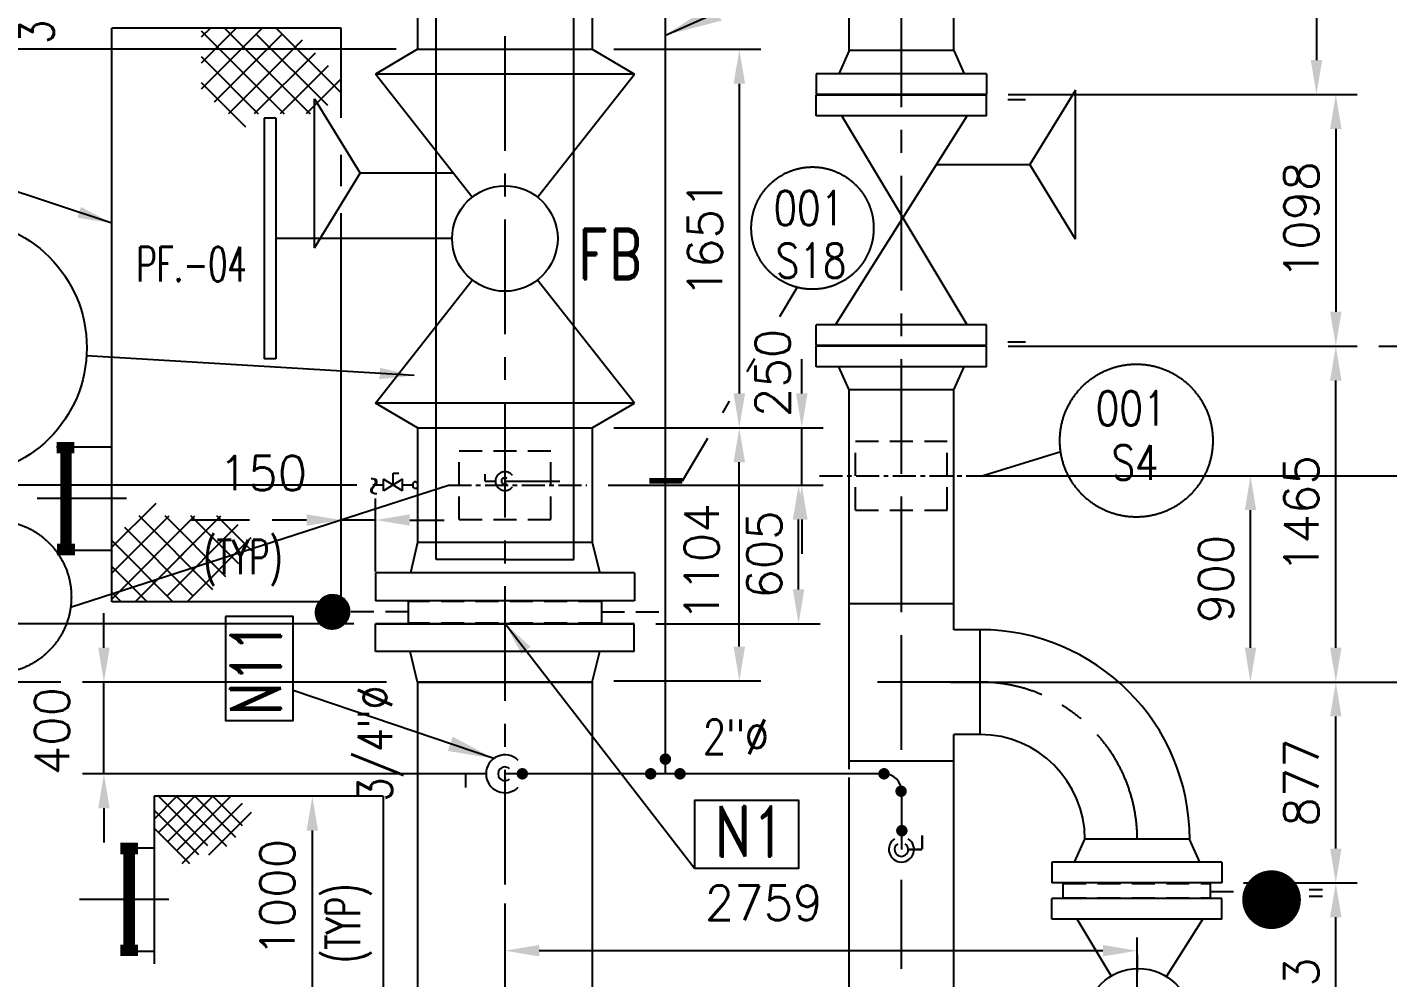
# Model space of a CAD drawing. Extents: x 278807 to 397707, y 326263 to 410363.
# Drawn here: x 337818 to 343754, y 380961 to 385107 of the extents above; entities that cross this region are included whole.
import ezdxf
from ezdxf.enums import TextEntityAlignment as Align

# ---------------------------------------------------------------- set-up
doc = ezdxf.new("R2010")
doc.units = 0
doc.header["$LTSCALE"] = 400
doc.header["$MEASUREMENT"] = 0
doc.linetypes.add('CENTER', pattern=[2, 1.25, -0.25, 0.25, -0.25])
doc.linetypes.add('HIDDEN', pattern=[0.375, 0.25, -0.125])
doc.layers.get('0').update_dxf_attribs({"linetype": 'CONTINUOUS'})
doc.layers.get('DEFPOINTS').update_dxf_attribs({"linetype": 'CONTINUOUS'})
for name, color, linetype in [('CENTRE', 1, 'CENTER'), ('DIM', 1, 'CONTINUOUS'), ('DWG', 2, 'CONTINUOUS'), ('PILERLINE', 4, 'CONTINUOUS'), ('PIPE124', 4, 'CONTINUOUS'), ('SURROPT', 5, 'CONTINUOUS'), ('TEXT', 3, 'CONTINUOUS'), ('WORK', 7, 'CONTINUOUS')]:
    doc.layers.add(name, color=color, linetype=linetype)
doc.styles.add('30', font='romans.shx', dxfattribs={"oblique": 30})
doc.styles.add('ROMANC', font='romand.shx', dxfattribs={"height": 3})
doc.styles.add('ROMANS', font='romans.shx', dxfattribs={"width": 0.9})
doc.styles.get("Standard").update_dxf_attribs({"font": 'romans.shx'})
doc.dimstyles.new('pll', dxfattribs={"dimscale": 100, "dimtxt": 2, "dimasz": 2.5, "dimexe": 1, "dimexo": 1, "dimgap": 1, "dimtad": 1, "dimdec": 0, "dimtxsty": '30', "dimcen": 2.5, "dimclrd": 10, "dimclre": 10, "dimclrt": 3, "dimadec": 0, "dimazin": 0, "dimtfac": 1, "dimtdec": 0, "dimtmove": 0, "dimatfit": 0, "dimfxl": 0, "dimarcsym": 0})
doc.dimstyles.new('VIPIN', dxfattribs={"dimscale": 75, "dimtxt": 2, "dimasz": 2, "dimexe": 1.25, "dimexo": 1.25, "dimgap": 1, "dimtad": 1, "dimdec": 0, "dimtxsty": 'Standard', "dimcen": 0, "dimclrd": 1, "dimclre": 1, "dimclrt": 3, "dimadec": 0, "dimazin": 0, "dimtfac": 1, "dimtdec": 0, "dimtmove": 0, "dimatfit": 3, "dimfxl": 0, "dimtolj": 1, "dimarcsym": 0})

# ---------------------------------------------------------------- blocks, each defined once
blk = doc.blocks.new('*D34')
at = {"layer": 'DEFPOINTS', "color": 0}
for p in [(339062.1, 381752.7), (339178, 381752.7), (339329.4, 380750.7)]:
    blk.add_point(p, dxfattribs=at)
at = {"layer": 'DIM', "color": 1, "lineweight": -2}
for p, q in [((339084.3, 381752.7), (338968.4, 381752.7)), ((339062.1, 380900.7), (339062.1, 381602.7)), ((339235.7, 380750.7), (338968.4, 380750.7))]:
    blk.add_line(p, q, dxfattribs=at)
at = {"layer": 'DIM', "color": 1}
for points in [[(339037.1, 381602.7), (339087.1, 381602.7), (339062.1, 381752.7)], [(339037.1, 380900.7), (339087.1, 380900.7), (339062.1, 380750.7)]]:
    blk.add_solid(points, dxfattribs=at)
at = {"layer": 'DIM', "color": 3, "insert": (338909.8, 381309.6), "char_height": 150, "attachment_point": 5, "rotation": 90}
blk.add_mtext('\\A1;1000', dxfattribs=at)
blk = doc.blocks.new('*D35')
at = {"layer": 'DEFPOINTS', "color": 0}
for p in [(339187.3, 382957.5), (339187.3, 382723.7), (339337.3, 382638.9)]:
    blk.add_point(p, dxfattribs=at)
at = {"layer": 'DIM', "color": 1, "lineweight": -2}
for p, q in [((339187.3, 382817.4), (339187.3, 383051.3)), ((339337.3, 382732.7), (339337.3, 383051.3)), ((339037.3, 382957.5), (338887.3, 382957.5)), ((339337.3, 382957.5), (339187.3, 382957.5)), ((339487.3, 382957.5), (339637.3, 382957.5))]:
    blk.add_line(p, q, dxfattribs=at)
at = {"layer": 'DIM', "color": 1}
for points in [[(339037.3, 382982.5), (339037.3, 382932.5), (339187.3, 382957.5)], [(339487.3, 382982.5), (339487.3, 382932.5), (339337.3, 382957.5)]]:
    blk.add_solid(points, dxfattribs=at)
at = {"layer": 'DIM', "color": 3, "insert": (338846.8, 383162.1), "char_height": 150, "attachment_point": 5}
blk.add_mtext('\\A1;150', dxfattribs=at)
blk = doc.blocks.new('*D37')
at = {"layer": 'DEFPOINTS', "color": 0}
for p in [(340871.2, 383359.7), (340925, 383359.7), (340283.3, 382255.7)]:
    blk.add_point(p, dxfattribs=at)
at = {"layer": 'DIM', "color": 1, "lineweight": -2}
for p, q in [((340965, 383359.7), (341018.8, 383359.7)), ((340925, 382405.7), (340925, 383209.7)), ((340377.1, 382255.7), (341018.8, 382255.7))]:
    blk.add_line(p, q, dxfattribs=at)
at = {"layer": 'DIM', "color": 1}
for points in [[(340900, 383209.7), (340950, 383209.7), (340925, 383359.7)], [(340900, 382405.7), (340950, 382405.7), (340925, 382255.7)]]:
    blk.add_solid(points, dxfattribs=at)
at = {"layer": 'DIM', "color": 3, "insert": (340761.1, 382773), "char_height": 150, "attachment_point": 5, "rotation": 90}
blk.add_mtext('\\A1;1104', dxfattribs=at)
blk = doc.blocks.new('*D39')
at = {"layer": 'DEFPOINTS', "color": 0}
for p in [(340283.3, 385010.7), (340283.3, 383359.7), (340925, 383359.7)]:
    blk.add_point(p, dxfattribs=at)
at = {"layer": 'DIM', "color": 1, "lineweight": -2}
for p, q in [((340377.1, 385010.7), (341018.8, 385010.7)), ((340925, 384860.7), (340925, 383509.7)), ((340377.1, 383359.7), (341018.8, 383359.7))]:
    blk.add_line(p, q, dxfattribs=at)
at = {"layer": 'DIM', "color": 1}
for points in [[(340900, 384860.7), (340950, 384860.7), (340925, 385010.7)], [(340900, 383509.7), (340950, 383509.7), (340925, 383359.7)]]:
    blk.add_solid(points, dxfattribs=at)
at = {"layer": 'DIM', "color": 3, "insert": (340775, 384185.2), "char_height": 150, "attachment_point": 5, "rotation": 90}
blk.add_mtext('\\A1;1651', dxfattribs=at)
blk = doc.blocks.new('F18-6')
at = {"color": 2}
for p, q in [((371.5, 191), (-371.5, 191)), ((-371.5, 101.1), (-371.5, 191)), ((371.5, 101.1), (371.5, 191)), ((371.5, 101.1), (-371.5, 101.1)), ((-228.6, 0), (-273.4, 101.1)), ((228.6, 0), (273.4, 101.1)), ((228.6, 0), (-228.6, 0))]:
    blk.add_line(p, q, dxfattribs=at)
blk = doc.blocks.new('*D40')
at = {"layer": 'DEFPOINTS', "color": 0, "linetype": 'Continuous'}
for p in [(339902.3, 381375.4), (342661.3, 381152.2), (339902.3, 381079.2)]:
    blk.add_point(p, dxfattribs=at)
at = {"layer": 'PILERLINE', "color": 1, "linetype": 'Continuous', "lineweight": -2}
for p, q in [((339902.3, 381285.4), (339902.3, 380985.4)), ((342511.3, 381079.2), (340052.3, 381079.2)), ((342661.3, 381062.2), (342661.3, 380985.4))]:
    blk.add_line(p, q, dxfattribs=at)
at = {"layer": 'PILERLINE', "color": 1, "linetype": 'Continuous'}
for points in [[(340052.3, 381104.2), (340052.3, 381054.2), (339902.3, 381079.2)], [(342511.3, 381104.2), (342511.3, 381054.2), (342661.3, 381079.2)]]:
    blk.add_solid(points, dxfattribs=at)
at = {"layer": 'PILERLINE', "color": 3, "linetype": 'Continuous', "insert": (341031.3, 381287.9), "char_height": 150, "attachment_point": 5}
blk.add_mtext('\\A1;2759', dxfattribs=at)
blk = doc.blocks.new('*D51')
at = {"layer": 'DEFPOINTS', "color": 0}
for p in [(338152.8, 382250.7), (339479.1, 382250.7), (339902.3, 381850.7)]:
    blk.add_point(p, dxfattribs=at)
at = {"layer": 'WORK', "color": 1, "lineweight": -2}
for p, q in [((338152.8, 382400.7), (338152.8, 382550.7)), ((339385.4, 382250.7), (338059, 382250.7)), ((338152.8, 381850.7), (338152.8, 382250.7)), ((339808.6, 381850.7), (338059, 381850.7)), ((338152.8, 381700.7), (338152.8, 381550.7))]:
    blk.add_line(p, q, dxfattribs=at)
at = {"layer": 'WORK', "color": 1}
for points in [[(338127.8, 382400.7), (338177.8, 382400.7), (338152.8, 382250.7)], [(338127.8, 381700.7), (338177.8, 381700.7), (338152.8, 381850.7)]]:
    blk.add_solid(points, dxfattribs=at)
at = {"layer": 'WORK', "color": 3, "insert": (337926, 382036.8), "char_height": 150, "attachment_point": 5, "rotation": 90}
blk.add_mtext('\\A1;400', dxfattribs=at)
blk = doc.blocks.new('*D52')
at = {"layer": 'DEFPOINTS', "color": 0}
for p in [(338059, 382250.7), (335654.8, 372190.7), (336435.6, 372190.7)]:
    blk.add_point(p, dxfattribs=at)
at = {"layer": 'WORK', "color": 1, "lineweight": -2}
for p, q in [((337965.3, 382250.7), (335561, 382250.7)), ((335654.8, 382100.7), (335654.8, 372340.7)), ((336341.9, 372190.7), (335561, 372190.7))]:
    blk.add_line(p, q, dxfattribs=at)
at = {"layer": 'WORK', "color": 1}
for points in [[(335629.8, 382100.7), (335679.8, 382100.7), (335654.8, 382250.7)], [(335629.8, 372340.7), (335679.8, 372340.7), (335654.8, 372190.7)]]:
    blk.add_solid(points, dxfattribs=at)
at = {"layer": 'WORK', "color": 3, "insert": (335504.8, 377220.7), "char_height": 150, "attachment_point": 5, "rotation": 90}
blk.add_mtext('\\A1;10060', dxfattribs=at)
blk = doc.blocks.new('*D75')
at = {"layer": 'DEFPOINTS', "color": 0}
for p in [(343030.8, 381374.7), (343527.4, 381374.7), (343372, 380211.7)]:
    blk.add_point(p, dxfattribs=at)
at = {"layer": 'WORK', "color": 1, "lineweight": -2}
for p, q in [((343124.6, 381374.7), (343621.2, 381374.7)), ((343527.4, 380361.7), (343527.4, 381224.7)), ((343465.8, 380211.7), (343621.2, 380211.7))]:
    blk.add_line(p, q, dxfattribs=at)
at = {"layer": 'WORK', "color": 1}
for points in [[(343502.4, 381224.7), (343552.4, 381224.7), (343527.4, 381374.7)], [(343502.4, 380361.7), (343552.4, 380361.7), (343527.4, 380211.7)]]:
    blk.add_solid(points, dxfattribs=at)
at = {"layer": 'WORK', "color": 3, "insert": (343377.4, 380793.2), "char_height": 150, "attachment_point": 5, "rotation": 90}
blk.add_mtext('\\A1;1163', dxfattribs=at)
blk = doc.blocks.new('*D76')
at = {"layer": 'DEFPOINTS', "color": 0}
for p in [(341751.4, 382250.7), (343527.4, 382250.7), (343527.4, 381374.7)]:
    blk.add_point(p, dxfattribs=at)
at = {"layer": 'WORK', "color": 1, "lineweight": -2}
for p, q in [((341845.2, 382250.7), (343621.2, 382250.7)), ((343527.4, 381524.7), (343527.4, 382100.7))]:
    blk.add_line(p, q, dxfattribs=at)
at = {"layer": 'WORK', "color": 1}
for points in [[(343502.4, 382100.7), (343552.4, 382100.7), (343527.4, 382250.7)], [(343502.4, 381524.7), (343552.4, 381524.7), (343527.4, 381374.7)]]:
    blk.add_solid(points, dxfattribs=at)
at = {"layer": 'WORK', "color": 3, "insert": (343377.4, 381812.7), "char_height": 150, "attachment_point": 5, "rotation": 90}
blk.add_mtext('\\A1;877', dxfattribs=at)
blk = doc.blocks.new('*D77')
at = {"layer": 'DEFPOINTS', "color": 0}
for p in [(341860.9, 383150.8), (343155.2, 383150.8), (341845.2, 382250.7)]:
    blk.add_point(p, dxfattribs=at)
at = {"layer": 'WORK', "color": 1, "lineweight": -2}
for p, q in [((341954.7, 383150.8), (343249, 383150.8)), ((343155.2, 382400.7), (343155.2, 383000.8)), ((341938.9, 382250.7), (343249, 382250.7))]:
    blk.add_line(p, q, dxfattribs=at)
at = {"layer": 'WORK', "color": 1}
for points in [[(343130.2, 383000.8), (343180.2, 383000.8), (343155.2, 383150.8)], [(343130.2, 382400.7), (343180.2, 382400.7), (343155.2, 382250.7)]]:
    blk.add_solid(points, dxfattribs=at)
at = {"layer": 'WORK', "color": 3, "insert": (343005.2, 382700.8), "char_height": 150, "attachment_point": 5, "rotation": 90}
blk.add_mtext('\\A1;900', dxfattribs=at)
blk = doc.blocks.new('*D78')
at = {"layer": 'DEFPOINTS', "color": 0}
for p in [(342003.8, 383715.7), (343527.4, 383715.7), (343527.4, 382250.7)]:
    blk.add_point(p, dxfattribs=at)
at = {"layer": 'WORK', "color": 1, "lineweight": -2}
for p, q in [((342097.6, 383715.7), (343621.2, 383715.7)), ((343527.4, 382400.7), (343527.4, 383565.7))]:
    blk.add_line(p, q, dxfattribs=at)
at = {"layer": 'WORK', "color": 1}
for points in [[(343502.4, 383565.7), (343552.4, 383565.7), (343527.4, 383715.7)], [(343502.4, 382400.7), (343552.4, 382400.7), (343527.4, 382250.7)]]:
    blk.add_solid(points, dxfattribs=at)
at = {"layer": 'WORK', "color": 3, "insert": (343377.4, 382983.2), "char_height": 150, "attachment_point": 5, "rotation": 90}
blk.add_mtext('\\A1;1465', dxfattribs=at)
blk = doc.blocks.new('*D79')
at = {"layer": 'DEFPOINTS', "color": 0}
for p in [(342003.8, 384813.7), (342097.6, 383715.7), (343527.4, 383715.7)]:
    blk.add_point(p, dxfattribs=at)
at = {"layer": 'WORK', "color": 1, "lineweight": -2}
for p, q in [((342097.6, 384813.7), (343621.2, 384813.7)), ((343527.4, 384663.7), (343527.4, 383865.7)), ((342191.3, 383715.7), (343621.2, 383715.7))]:
    blk.add_line(p, q, dxfattribs=at)
at = {"layer": 'WORK', "color": 1}
for points in [[(343502.4, 384663.7), (343552.4, 384663.7), (343527.4, 384813.7)], [(343502.4, 383865.7), (343552.4, 383865.7), (343527.4, 383715.7)]]:
    blk.add_solid(points, dxfattribs=at)
at = {"layer": 'WORK', "color": 3, "insert": (343377.4, 384264.7), "char_height": 150, "attachment_point": 5, "rotation": 90}
blk.add_mtext('\\A1;1098', dxfattribs=at)
blk = doc.blocks.new('*D80')
at = {"layer": 'DEFPOINTS', "color": 0}
for p in [(335654.8, 385010.7), (339521.3, 385010.7), (335654.8, 382250.7)]:
    blk.add_point(p, dxfattribs=at)
at = {"layer": 'WORK', "color": 1, "lineweight": -2}
for p, q in [((339427.6, 385010.7), (335561, 385010.7)), ((335654.8, 382400.7), (335654.8, 384860.7))]:
    blk.add_line(p, q, dxfattribs=at)
at = {"layer": 'WORK', "color": 1}
for points in [[(335629.8, 384860.7), (335679.8, 384860.7), (335654.8, 385010.7)], [(335629.8, 382400.7), (335679.8, 382400.7), (335654.8, 382250.7)]]:
    blk.add_solid(points, dxfattribs=at)
at = {"layer": 'WORK', "color": 3, "insert": (335504.8, 383630.7), "char_height": 150, "attachment_point": 5, "rotation": 90}
blk.add_mtext('\\A1;2760', dxfattribs=at)
blk = doc.blocks.new('*D118')
at = {"layer": 'DEFPOINTS', "color": 0}
for p in [(373176.1, 398360.7), (340087.7, 372190.7), (374595.7, 372190.7)]:
    blk.add_point(p, dxfattribs=at)
at = {"layer": 'WORK', "color": 1, "lineweight": -2}
for p, q in [((373269.8, 398360.7), (374689.4, 398360.7)), ((374595.7, 398210.7), (374595.7, 372340.7)), ((340181.5, 372190.7), (374689.4, 372190.7))]:
    blk.add_line(p, q, dxfattribs=at)
at = {"layer": 'WORK', "color": 1}
for points in [[(374570.7, 398210.7), (374620.7, 398210.7), (374595.7, 398360.7)], [(374570.7, 372340.7), (374620.7, 372340.7), (374595.7, 372190.7)]]:
    blk.add_solid(points, dxfattribs=at)
at = {"layer": 'WORK', "color": 3, "insert": (374445.7, 385275.7), "char_height": 150, "attachment_point": 5, "rotation": 90}
blk.add_mtext('\\A1;26170', dxfattribs=at)
blk = doc.blocks.new('*D191')
at = {"layer": 'DEFPOINTS', "color": 0}
for p in [(340259.5, 383109.7), (341183.6, 383109.7), (340466.3, 382504.7)]:
    blk.add_point(p, dxfattribs=at)
at = {"layer": 'WORK', "color": 1, "lineweight": -2}
for p, q in [((340353.3, 383109.7), (341277.3, 383109.7)), ((341183.6, 382654.7), (341183.6, 382959.7)), ((340560.1, 382504.7), (341277.3, 382504.7))]:
    blk.add_line(p, q, dxfattribs=at)
at = {"layer": 'WORK', "color": 1}
for points in [[(341158.6, 382959.7), (341208.6, 382959.7), (341183.6, 383109.7)], [(341158.6, 382654.7), (341208.6, 382654.7), (341183.6, 382504.7)]]:
    blk.add_solid(points, dxfattribs=at)
at = {"layer": 'WORK', "color": 3, "insert": (341033.6, 382807.2), "char_height": 150, "attachment_point": 5, "rotation": 90}
blk.add_mtext('\\A1;605', dxfattribs=at)
blk = doc.blocks.new('*D192')
at = {"layer": 'DEFPOINTS', "color": 0}
for p in [(340283.3, 383359.7), (341197.6, 383359.7), (340259.5, 383109.7)]:
    blk.add_point(p, dxfattribs=at)
at = {"layer": 'WORK', "color": 1, "lineweight": -2}
for p, q in [((341197.6, 383509.7), (341197.6, 383659.7)), ((340377.1, 383359.7), (341291.4, 383359.7)), ((341197.6, 383109.7), (341197.6, 383359.7)), ((340353.3, 383109.7), (341291.4, 383109.7)), ((341197.6, 382959.7), (341197.6, 382809.7))]:
    blk.add_line(p, q, dxfattribs=at)
at = {"layer": 'WORK', "color": 1}
for points in [[(341172.6, 383509.7), (341222.6, 383509.7), (341197.6, 383359.7)], [(341172.6, 382959.7), (341222.6, 382959.7), (341197.6, 383109.7)]]:
    blk.add_solid(points, dxfattribs=at)
at = {"layer": 'WORK', "color": 3, "insert": (341071, 383599.1), "char_height": 150, "attachment_point": 5, "rotation": 90}
blk.add_mtext('\\A1;250', dxfattribs=at)
blk = doc.blocks.new('*D196')
at = {"layer": 'DEFPOINTS', "color": 0}
for p in [(336090, 383109.7), (339349.6, 383109.7), (339337.3, 382504.7)]:
    blk.add_point(p, dxfattribs=at)
at = {"layer": 'WORK', "color": 1, "lineweight": -2}
for p, q in [((339255.8, 383109.7), (335996.2, 383109.7)), ((336090, 382654.7), (336090, 382959.7)), ((339243.6, 382504.7), (335996.2, 382504.7))]:
    blk.add_line(p, q, dxfattribs=at)
at = {"layer": 'WORK', "color": 1}
for points in [[(336065, 382959.7), (336115, 382959.7), (336090, 383109.7)], [(336065, 382654.7), (336115, 382654.7), (336090, 382504.7)]]:
    blk.add_solid(points, dxfattribs=at)
at = {"layer": 'WORK', "color": 3, "insert": (335940, 382807.2), "char_height": 150, "attachment_point": 5, "rotation": 90}
blk.add_mtext('\\A1;605', dxfattribs=at)
blk = doc.blocks.new('*D208')
at = {"layer": 'DEFPOINTS', "color": 0}
for p in [(342791.6, 391502.7), (342859.4, 384813.7), (343443.1, 384813.7)]:
    blk.add_point(p, dxfattribs=at)
at = {"layer": 'WORK', "color": 1, "lineweight": -2}
for p, q in [((342885.3, 391502.7), (343536.9, 391502.7)), ((343443.1, 391352.7), (343443.1, 384963.7)), ((342953.1, 384813.7), (343536.9, 384813.7))]:
    blk.add_line(p, q, dxfattribs=at)
at = {"layer": 'WORK', "color": 1}
for points in [[(343418.1, 391352.7), (343468.1, 391352.7), (343443.1, 391502.7)], [(343418.1, 384963.7), (343468.1, 384963.7), (343443.1, 384813.7)]]:
    blk.add_solid(points, dxfattribs=at)
at = {"layer": 'WORK', "color": 3, "insert": (343293.1, 388158.2), "char_height": 150, "attachment_point": 5, "rotation": 90}
blk.add_mtext('\\A1;6689', dxfattribs=at)
blk = doc.blocks.new('*D209')
at = {"layer": 'DEFPOINTS', "color": 0}
for p in [(343621.2, 383715.7), (344598.6, 383715.7), (342953.5, 383150.8)]:
    blk.add_point(p, dxfattribs=at)
at = {"layer": 'WORK', "color": 1, "lineweight": -2}
for p, q in [((343714.9, 383715.7), (344692.3, 383715.7)), ((344598.6, 383300.8), (344598.6, 383565.7)), ((343047.2, 383150.8), (344692.3, 383150.8))]:
    blk.add_line(p, q, dxfattribs=at)
at = {"layer": 'WORK', "color": 1}
for points in [[(344573.6, 383565.7), (344623.6, 383565.7), (344598.6, 383715.7)], [(344573.6, 383300.8), (344623.6, 383300.8), (344598.6, 383150.8)]]:
    blk.add_solid(points, dxfattribs=at)
at = {"layer": 'WORK', "color": 3, "insert": (344448.6, 383433.3), "char_height": 150, "attachment_point": 5, "rotation": 90}
blk.add_mtext('\\A1;565', dxfattribs=at)
blk = doc.blocks.new('*D210')
at = {"layer": 'DEFPOINTS', "color": 0}
for p in [(342733.2, 382250.7), (342937, 376968.7), (346264.4, 376968.7)]:
    blk.add_point(p, dxfattribs=at)
at = {"layer": 'WORK', "color": 1, "lineweight": -2}
for p, q in [((342826.9, 382250.7), (346358.2, 382250.7)), ((346264.4, 382100.7), (346264.4, 377118.7)), ((343030.8, 376968.7), (346358.2, 376968.7))]:
    blk.add_line(p, q, dxfattribs=at)
at = {"layer": 'WORK', "color": 1}
for points in [[(346239.4, 382100.7), (346289.4, 382100.7), (346264.4, 382250.7)], [(346239.4, 377118.7), (346289.4, 377118.7), (346264.4, 376968.7)]]:
    blk.add_solid(points, dxfattribs=at)
at = {"layer": 'WORK', "color": 3, "insert": (346114.4, 379609.7), "char_height": 150, "attachment_point": 5, "rotation": 90}
blk.add_mtext('\\A1;5282', dxfattribs=at)

msp = doc.modelspace()

# ---------------------------------------------------------------- hatches: boundary and pattern name
h = msp.add_hatch()
h.set_pattern_fill('ANSI31', color=256, angle=-270, style=0)
h.set_pattern_definition([(315, (289863.44641, 547647.1233), (0.08838834765, 0.08838834765), [])])
edge = h.paths.add_edge_path()
edge.add_arc((339149.691, 382557.194), 75, -90, 270)

# ---------------------------------------------------------------- linework, layer by layer
at = {"color": 8}
for p, q in [((339602.316, 382785.194), (339602.316, 385585.194)), ((340202.316, 382785.194), (340202.316, 385585.194)), ((338730.343, 385103.187), (338576.92, 384949.765)), ((338617.206, 385103.187), (338576.92, 385062.902)), ((338843.48, 385103.187), (338576.92, 384836.627)), ((338576.92, 385091.775), (338939.485, 384729.21)), ((338678.644, 385103.187), (339052.622, 384729.21)), ((338904.919, 385103.187), (339184.783, 384823.323)), ((338930.768, 385077.338), (338633.488, 384780.059)), ((339017.611, 385051.044), (338695.776, 384729.21)), ((339017.611, 385051.044), (338695.776, 384729.21)), ((338730.788, 385051.044), (339052.622, 384729.21)), ((338817.631, 385077.338), (339128.215, 384766.754)), ((338576.92, 384978.638), (338826.348, 384729.21)), ((339074.179, 384994.475), (338808.913, 384729.21)), ((339130.748, 384937.907), (338922.05, 384729.21)), ((338576.92, 384865.501), (338769.779, 384672.641)), ((339187.316, 384881.338), (339035.188, 384729.21)), ((338902.316, 384710.194), (338852.316, 384710.194)), ((338852.316, 384710.194), (338852.316, 383660.194)), ((338902.316, 384710.194), (338902.316, 383660.194)), ((339672.177, 384185.194), (338902.316, 384185.194)), ((338902.316, 383660.194), (338852.316, 383660.194)), ((338187.316, 382838.874), (338380.176, 383031.734)), ((338187.316, 382612.6), (338549.881, 382975.165)), ((338187.316, 382725.737), (338436.744, 382975.165)), ((338289.041, 382601.187), (338663.018, 382975.165)), ((338628.007, 382653.331), (338306.173, 382975.165)), ((338628.007, 382653.331), (338306.173, 382975.165)), ((338341.184, 382653.331), (338663.018, 382975.165)), ((338684.575, 382709.9), (338419.31, 382975.165)), ((338741.144, 382766.468), (338532.447, 382975.165)), ((338797.712, 382823.037), (338645.584, 382975.165)), ((338541.164, 382627.037), (338243.885, 382924.316)), ((338428.027, 382627.037), (338738.611, 382937.621)), ((338453.876, 382601.187), (338187.316, 382867.748)), ((338515.315, 382601.187), (338795.179, 382881.052)), ((339902.316, 382785.194), (339602.316, 382785.194)), ((339902.316, 382785.194), (340202.316, 382785.194)), ((338340.739, 382601.187), (338187.316, 382754.61)), ((338227.602, 382601.187), (338187.316, 382641.473)), ((338371.316, 381653.193), (338470.818, 381752.694)), ((338390.297, 381594.302), (338548.689, 381752.694)), ((338606.382, 381536.61), (338390.297, 381752.694)), ((338429.895, 381554.704), (338627.885, 381752.694)), ((338469.493, 381515.106), (338707.081, 381752.694)), ((338688.675, 381533.512), (338469.493, 381752.694)), ((338688.675, 381533.512), (338469.493, 381752.694)), ((338493.617, 381460.034), (338756.785, 381723.202)), ((338728.273, 381573.11), (338548.689, 381752.694)), ((338756.785, 381623.795), (338627.885, 381752.694)), ((338566.784, 381497.012), (338371.316, 381692.479)), ((338609.791, 381497.012), (338796.383, 381683.604)), ((338527.186, 381457.414), (338371.316, 381613.283))]:
    msp.add_line(p, q, dxfattribs=at)
at = {"color": 9}
for p, q in [((339187.316, 385103.187), (338187.316, 385103.187)), ((338187.316, 382601.187), (338187.316, 385103.187)), ((339187.316, 384711.789), (339187.316, 385103.187)), ((339187.316, 384413.254), (339187.316, 384550.698)), ((339187.316, 382601.187), (339187.316, 384296.5)), ((337946.525, 383276.187), (338185.194, 383276.187)), ((338251.279, 383051.187), (337861.517, 383051.187)), ((337948.648, 382826.187), (338187.316, 382826.187)), ((339187.316, 382601.187), (338187.316, 382601.187)), ((339521.316, 382250.694), (339521.316, 378750.694)), ((339521.316, 382250.694), (339521.316, 378750.694)), ((340283.316, 382250.694), (340283.316, 378750.694)), ((339371.316, 381752.694), (338371.316, 381752.694)), ((338371.316, 381752.694), (338371.316, 381021.312)), ((339371.316, 381752.694), (339371.316, 379250.694)), ((338262.836, 381527.694), (338371.316, 381527.694)), ((338435.279, 381302.694), (338045.517, 381302.694)), ((338262.836, 381077.694), (338371.316, 381077.694))]:
    msp.add_line(p, q, dxfattribs=at)
for p, q in [((339480.657, 382602.694), (339480.657, 382507.694)), ((340323.975, 382602.694), (340323.975, 382507.694))]:
    msp.add_line(p, q)
at = {"linetype": 'HIDDEN'}
for p, q in [((340323.975, 382602.694), (339480.657, 382602.694)), ((339480.657, 382557.194), (339206.293, 382557.194)), ((340323.975, 382557.194), (340598.339, 382557.194)), ((340323.975, 382507.694), (339480.657, 382507.694))]:
    msp.add_line(p, q, dxfattribs=at)
at = {"color": 9, "const_width": 50}
for points in [[(337987.316, 383276.187), (337987.316, 382826.187)], [(337946.525, 383273.3), (337985.194, 383273.3)], [(338023.862, 383273.3), (337985.194, 383273.3)], [(337948.648, 382829.173), (337987.316, 382829.173)], [(338025.985, 382829.173), (337987.316, 382829.173)], [(338224.167, 381524.708), (338262.836, 381524.708)], [(338262.836, 381077.694), (338262.836, 381527.694)], [(338301.504, 381524.708), (338262.836, 381524.708)], [(338224.167, 381080.582), (338262.836, 381080.582)], [(338301.504, 381080.582), (338262.836, 381080.582)]]:
    msp.add_lwpolyline(points, dxfattribs=at)
for points in [[(338683.154, 382536.987), (338683.154, 382083.045), (338977.909, 382083.045), (338977.909, 382536.987)], [(340730.131, 381439.625), (341184.074, 381439.625), (341184.074, 381734.38), (340730.131, 381734.38)]]:
    msp.add_lwpolyline(points, close=True)
for points, const_width in [([(340602.316, 381927.194, -1), (340602.316, 381902.194, -1)], 25), ([(339978.309, 381863.194, 1), (339978.309, 381838.194, 1)], 25), ([(340538.316, 381863.194, 1), (340538.316, 381838.194, 1)], 25), ([(340666.316, 381863.194, -1), (340666.316, 381838.194, -1)], 25), ([(341556.316, 381863.194, -1), (341556.316, 381838.194, -1)], 25), ([(341630.836, 381787.209, -1), (341630.836, 381762.209, -1)], 25), ([(341634.056, 381615.005, -1), (341634.056, 381590.005, -1)], 25), ([(343247.163, 381365.713, -1), (343247.163, 381237.713, -1)], 128)]:
    msp.add_lwpolyline(points, format="xyb", close=True, dxfattribs=dict(const_width=const_width))
at = {"const_width": 10}
for points in [[(341722.361, 381581.852), (341722.361, 381520.694)], [(341661.203, 381520.694), (341722.361, 381520.694)]]:
    msp.add_lwpolyline(points, dxfattribs=at)
msp.add_circle((337518.023, 383709.023), 560)
at = {"layer": 'CENTRE'}
for p, q in [((341632.316, 383158.913), (341632.316, 392950.294)), ((339902.309, 387468.375), (339902.309, 372684.611)), ((341632.316, 382560.097), (341632.316, 383148.072)), ((341632.316, 381955.18), (341632.316, 382668.678)), ((341975.316, 382250.694), (341527.582, 382250.694)), ((341632.316, 377799.622), (341632.316, 381387.97)), ((342661.316, 378326.694), (342661.316, 381136.896))]:
    msp.add_line(p, q, dxfattribs=at)
msp.add_arc((341975.316, 381564.694), 686, 0, 90, dxfattribs=at)
at = {"layer": 'DIM'}
for p, q in [((339373.186, 383084.264), (339373.186, 383135.124)), ((339455.898, 383135.124), (339373.186, 383084.264)), ((339455.898, 383084.264), (339373.186, 383135.124)), ((339414.542, 383109.694), (339414.542, 383161.436)), ((339414.542, 383161.436), (339439.903, 383161.436)), ((339455.898, 383084.264), (339455.898, 383135.124)), ((339511.451, 383126.086), (339501.835, 383120.313)), ((339501.835, 383099.075), (339501.835, 383120.313)), ((339521.316, 383117.908), (339511.451, 383126.086)), ((339511.451, 383093.303), (339501.835, 383099.075)), ((339521.316, 383101.48), (339511.451, 383093.303))]:
    msp.add_line(p, q, dxfattribs=at)
at = {"layer": 'DIM', "color": 1}
msp.add_line((338787.316, 382957.528), (338532.285, 382957.528), dxfattribs=at)
at = {"layer": 'DIM', "linetype": 'HIDDEN'}
for p, q in [((342338.244, 381371.694), (342980.389, 381371.694)), ((342338.244, 381309.694), (342338.244, 381371.694)), ((342980.389, 381309.694), (342980.389, 381371.694)), ((342338.244, 381309.694), (342980.389, 381309.694)), ((342980.389, 381337.694), (343194.235, 381337.694))]:
    msp.add_line(p, q, dxfattribs=at)
at = {"layer": 'DWG'}
for centre, radius, start, end in [((339902.316, 383127.167), 41.25, 35.9074023, 180), ((339902.316, 383127.167), 41.25, 180, 324.0925977), ((339902.316, 383127.167), 15, 49.7729268, 180), ((339902.316, 383127.167), 15, 180, 310.2270732), ((341975.316, 381564.694), 914.6, 0, 90), ((341975.316, 381564.694), 457.4, 0, 90), ((339902.316, 381850.694), 82.5, 45.1676517, 180), ((339902.316, 381850.694), 30, 47.6575408, 312.3424592), ((339902.316, 381850.694), 82.5, 180, 314.8323483), ((341632.316, 381520.694), 55, 122.9368493, 270), ((341632.316, 381520.694), 30, 122.9113867, 270), ((341632.316, 381520.694), 55, 270, 57.0631507), ((341632.316, 381520.694), 30, 270, 57.0886133)]:
    msp.add_arc(centre, radius, start, end, dxfattribs=at)
at = {"layer": 'PIPE124'}
for p, q in [((341403.716, 385005.694), (341403.716, 388359.809)), ((341860.916, 385005.694), (341860.916, 388359.809)), ((339521.316, 385510.694), (339521.316, 385010.694)), ((340283.316, 385235.897), (340283.316, 385010.694)), ((341403.716, 383087.943), (341403.716, 383524.694)), ((341860.916, 382593.694), (341860.916, 383524.694)), ((339521.316, 383359.694), (339521.316, 382859.694)), ((340283.316, 383359.694), (340283.316, 382859.694)), ((341403.716, 382593.694), (341403.716, 383087.943)), ((341403.716, 381870.311), (341403.716, 381907.694)), ((341860.916, 377984.481), (341860.916, 381907.694)), ((341403.716, 377984.481), (341403.716, 381835.153))]:
    msp.add_line(p, q, dxfattribs=at)
at = {"layer": 'PIPE124', "color": 4}
for p, q in [((340602.316, 381850.694), (340602.316, 385184.694)), ((339816.395, 383127.167), (339816.395, 383157.366)), ((339816.395, 383127.167), (339861.066, 383127.167)), ((339902.316, 383127.167), (340141.757, 383127.167)), ((339373.186, 383109.694), (339325.938, 383109.694)), ((339501.835, 383109.694), (339456.608, 383109.694)), ((339730.475, 381850.694), (339730.475, 381790.295)), ((339819.816, 381850.694), (339730.475, 381850.694)), ((341556.316, 381850.694), (339905.442, 381850.694)), ((341632.316, 381774.694), (341632.316, 381694.694)), ((341632.316, 381694.694), (341632.316, 381520.694))]:
    msp.add_line(p, q, dxfattribs=at)
at = {"layer": 'PIPE124', "color": 2}
for p, q in [((339521.316, 385010.694), (339337.316, 384902.792)), ((339521.316, 385010.694), (340283.316, 385010.694)), ((340283.316, 385010.694), (340467.316, 384902.792)), ((340467.316, 384902.792), (339337.316, 384902.792)), ((339759.948, 384366.013), (339337.316, 384902.792)), ((340044.684, 384366.013), (340467.316, 384902.792)), ((339071.532, 384145.066), (339071.532, 384795.322)), ((339071.532, 384795.322), (339270.918, 384470.194)), ((342003.816, 384810.694), (341260.816, 384810.694)), ((341260.816, 384720.758), (341260.816, 384810.694)), ((342003.816, 384720.758), (342003.816, 384810.694)), ((342391.948, 384833), (342192.562, 384507.873)), ((342391.948, 384182.745), (342391.948, 384833)), ((342003.816, 384720.758), (341260.816, 384720.758)), ((341344.922, 383808.63), (341919.71, 384720.758)), ((341919.71, 383808.63), (341372.146, 384720.758)), ((341785.558, 384507.873), (342192.562, 384507.873)), ((342391.948, 384182.745), (342192.562, 384507.873)), ((339071.532, 384145.066), (339270.918, 384470.194)), ((339677.922, 384470.194), (339270.918, 384470.194)), ((339337.316, 383467.596), (339759.948, 384004.375)), ((340467.316, 383467.596), (340044.684, 384004.375)), ((342003.816, 383808.63), (341260.816, 383808.63)), ((341260.816, 383718.694), (341260.816, 383808.63)), ((342003.816, 383718.694), (342003.816, 383808.63)), ((342003.816, 383718.694), (341260.816, 383718.694)), ((339521.316, 383359.694), (339337.316, 383467.596)), ((340467.316, 383467.596), (339337.316, 383467.596)), ((340283.316, 383359.694), (340467.316, 383467.596)), ((339521.316, 383359.694), (340283.316, 383359.694)), ((339521.316, 382859.694), (339489.857, 382726.694)), ((340283.316, 382859.694), (339521.316, 382859.694)), ((340283.316, 382859.694), (340316.776, 382726.694)), ((340467.316, 382726.694), (339337.316, 382726.694)), ((339337.316, 382726.694), (339337.316, 382605.694)), ((340467.316, 382726.694), (340467.316, 382605.694)), ((340467.316, 382605.694), (339337.316, 382605.694)), ((339337.316, 382383.694), (339337.316, 382504.694)), ((340466.316, 382504.694), (339337.316, 382504.694)), ((339337.316, 382504.694), (340466.316, 382504.694)), ((339337.316, 382383.694), (339337.316, 382504.694)), ((340466.316, 382383.694), (340466.316, 382504.694)), ((340466.316, 382383.694), (340466.316, 382504.694)), ((340466.316, 382383.694), (339337.316, 382383.694)), ((339521.316, 382250.694), (339488.857, 382383.694)), ((339521.316, 382250.694), (339488.857, 382383.694)), ((340283.316, 382250.694), (340315.776, 382383.694)), ((340283.316, 382250.694), (340315.776, 382383.694)), ((340283.316, 382250.694), (339521.316, 382250.694)), ((339521.316, 382250.694), (340283.316, 382250.694)), ((343030.816, 381306.694), (342287.816, 381306.694)), ((342287.816, 381216.758), (342287.816, 381306.694)), ((343030.816, 381216.758), (343030.816, 381306.694)), ((343030.816, 381216.758), (342287.816, 381216.758)), ((342547.836, 380969.072), (342399.146, 381216.758)), ((342788.983, 380966.462), (342946.71, 381216.758))]:
    msp.add_line(p, q, dxfattribs=at)
at = {"layer": 'PIPE124', "color": 6}
for p, q in [((341403.716, 381907.694), (341403.716, 382593.694)), ((341403.716, 382593.694), (341860.916, 382593.694)), ((341860.916, 382479.294), (341860.916, 382593.694)), ((341975.316, 382479.294), (341860.916, 382479.294)), ((341975.316, 382022.094), (341975.316, 382479.294)), ((341975.316, 382022.094), (341860.916, 382022.094)), ((341860.916, 381907.694), (341860.916, 382022.094)), ((341403.716, 381907.694), (341860.916, 381907.694))]:
    msp.add_line(p, q, dxfattribs=at)
at = {"layer": 'PIPE124', "const_width": 25}
msp.add_lwpolyline([(340532.128, 383127.937), (340676.405, 383127.937)], dxfattribs=at)
at = {"layer": 'PIPE124', "color": 2}
for centre in [(339902.316, 384185.194), (342666.287, 380771.757)]:
    msp.add_circle(centre, 230.139, dxfattribs=at)
at = {"layer": 'PIPE124', "color": 4}
msp.add_arc((341556.316, 381774.694), 76, 0, 90, dxfattribs=at)
at = {"layer": 'SURROPT', "linetype": 'HIDDEN', "ltscale": 700}
for p, q in [((341101.58, 383845.486), (341176.809, 383972.447)), ((340959.117, 383605.057), (340992.484, 383661.369)), ((340852.583, 383425.265), (340882.83, 383476.31)), ((340676.405, 383127.937), (340787.289, 383315.071))]:
    msp.add_line(p, q, dxfattribs=at)
at = {"layer": 'SURROPT', "linetype": 'HIDDEN'}
for p, q in [((341432.316, 383000.817), (341432.316, 383300.817)), ((341432.316, 383300.817), (341832.316, 383300.817)), ((341832.316, 383000.817), (341832.316, 383300.817)), ((339702.316, 382959.694), (339702.316, 383259.694)), ((339702.316, 383259.694), (340102.316, 383259.694)), ((340102.316, 382959.694), (340102.316, 383259.694)), ((339702.316, 382959.694), (340102.316, 382959.694)), ((341432.316, 383000.817), (341832.316, 383000.817))]:
    msp.add_line(p, q, dxfattribs=at)
at = {"layer": 'SURROPT'}
msp.add_line((342327.181, 383255.569), (341989.504, 383150.817), dxfattribs=at)
at = {"layer": 'SURROPT', "linetype": 'CENTER', "ltscale": 0.2}
for p, q in [((341275.129, 383150.817), (341989.504, 383150.817)), ((339656.042, 383109.694), (340259.504, 383109.694))]:
    msp.add_line(p, q, dxfattribs=at)
at = {"layer": 'SURROPT', "linetype": 'HIDDEN', "ltscale": 700}
for points in [[(339267.303, 382984.2), (339656.042, 383109.694)], [(338007.587, 382577.535), (339267.303, 382984.2)]]:
    msp.add_lwpolyline(points, dxfattribs=at)
for centre, radius in [((341244.131, 384230.642), 266.828), ((342657.187, 383303.958), 333.535), ((337677.071, 382622.309), 333.535)]:
    msp.add_circle(centre, radius, dxfattribs=at)
at = {"layer": 'WORK', "color": 1}
for p, q in [((342097.115, 384791.357), (342173.575, 384791.357)), ((342097.115, 383734.687), (342173.575, 383734.687))]:
    msp.add_line(p, q, dxfattribs=at)
at = {"layer": 'WORK'}
for p, q in [((343411.326, 381346.678), (343469.64, 381346.678)), ((343411.326, 381317.1), (343469.64, 381317.1))]:
    msp.add_line(p, q, dxfattribs=at)

# ---------------------------------------------------------------- block references
at = {"xscale": -1, "rotation": 180}
for p in [(341632.316, 385004.694), (342659.316, 381565.694)]:
    msp.add_blockref('F18-6', p, dxfattribs=at)
msp.add_blockref('F18-6', (341632.316, 383524.694))

# ---------------------------------------------------------------- texts
at = {"layer": 'TEXT', "color": 3}
for s, height, style, width, p in [('30"-P-80-2410-D1A', 150, 'ROMANS', 0.8, (337934.34, 385035.057)), ('N11', 220, 'ROMANC', 0.7, (338924.057, 382104.881)), ('3/4"%%c', 150, 'ROMANS', 0.8, (339410.054, 381730.965)), ('(TYP)', 150, 'ROMANS', 0.65, (339270.505, 381024.99))]:
    msp.add_text(s, height=height, rotation=90, dxfattribs=dict(at, style=style, width=width)).set_placement(p)
at = {"layer": 'TEXT', "color": 3, "style": 'ROMANS', "width": 0.8}
for s, p in [('001', (341228.618, 384242.966)), ('S18', (341238.355, 384013.658)), ('001', (342634.513, 383369.884)), ('S4', (342651.772, 383133.483))]:
    msp.add_text(s, height=150, dxfattribs=at).set_placement(p, align=Align.CENTER)
at = {"layer": 'TEXT', "color": 3}
for s, height, style, width, p in [('FB', 220, 'ROMANC', 0.8, (340217.373, 384007.744)), ('(TYP)', 150, 'ROMANS', 0.65, (338586.039, 382721.134)), ('2"%%c', 150, 'ROMANS', 0.8, (340765.115, 381936.886)), ('N1', 220, 'ROMANC', 0.8, (340814.188, 381489.396))]:
    msp.add_text(s, height=height, dxfattribs=dict(at, style=style, width=width)).set_placement(p)
at = {"layer": 'TEXT', "color": 3, "linetype": 'HIDDEN', "ltscale": 700, "style": 'ROMANS', "width": 0.65}
msp.add_text('PF.-04', height=150, dxfattribs=at).set_placement((338294.84, 383998.376))
at = {"layer": 'TEXT', "color": 3}
msp.add_text('~', height=84.359, rotation=90, dxfattribs=at).set_placement((339366.88, 383061.403))

# ---------------------------------------------------------------- dimensions: what is measured, and where the dimension line sits
at = {"layer": 'DIM'}
dim = msp.add_linear_dim(base=(340925.022, 383359.694), p1=(340283.316, 385010.694), p2=(340283.316, 383359.694), angle=270, dimstyle='VIPIN', dxfattribs=at)
dim.commit()
dim.dimension.update_dxf_attribs({"geometry": '*D39', "text_midpoint": (340775.022, 384185.194)})
dim = msp.add_linear_dim(base=(340925.022, 383359.694), p1=(340283.316, 382255.694), p2=(340871.204, 383359.694), angle=270, dimstyle='VIPIN', override={"dimtmove": 2}, dxfattribs=at)
dim.commit()
dim.dimension.update_dxf_attribs({"geometry": '*D37', "text_midpoint": (340761.124, 382772.955), "dimtype": 160})
dim = msp.add_linear_dim(base=(339187.316, 382957.528), p1=(339337.316, 382638.903), p2=(339187.316, 382723.653), dimstyle='VIPIN', override={"dimtmove": 2}, dxfattribs=at)
dim.commit()
dim.dimension.update_dxf_attribs({"geometry": '*D35', "text_midpoint": (338846.778, 383162.145), "dimtype": 160})
dim = msp.add_linear_dim(base=(339062.112, 381752.694), p1=(339329.422, 380750.694), p2=(339178.011, 381752.694), angle=270, text='1000', dimstyle='VIPIN', override={"dimtmove": 2}, dxfattribs=at)
dim.commit()
dim.dimension.update_dxf_attribs({"geometry": '*D34', "text_midpoint": (338909.836, 381309.596), "dimtype": 160})
at = {"layer": 'PILERLINE', "linetype": 'Continuous'}
dim = msp.add_linear_dim(base=(339902.316, 381079.181), p1=(342661.316, 381152.213), p2=(339902.316, 381375.433), angle=180, dimstyle='VIPIN', override={"dimexo": 1.2, "dimtmove": 2}, dxfattribs=at)
dim.commit()
dim.dimension.update_dxf_attribs({"geometry": '*D40', "text_midpoint": (341031.266, 381287.873), "dimtype": 160})
at = {"layer": 'WORK'}
for base, p1, p2, picture, middle in [((374595.684, 372190.694), (373176.063, 398360.694), (340087.702, 372190.694), '*D118', (374445.684, 385275.694)), ((343443.11, 384813.694), (342791.562, 391502.694), (342859.38, 384813.694), '*D208', (343293.11, 388158.194)), ((335654.759, 385010.694), (335654.759, 382250.694), (339521.316, 385010.694), '*D80', (335504.759, 383630.694)), ((343527.443, 383715.694), (342003.816, 384813.694), (342097.566, 383715.694), '*D79', (343377.443, 384264.694)), ((343527.443, 383715.694), (343527.443, 382250.694), (342003.816, 383715.694), '*D78', (343377.443, 382983.194)), ((344598.585, 383715.694), (342953.486, 383150.817), (343621.193, 383715.694), '*D209', (344448.585, 383433.255)), ((343155.22, 383150.817), (341845.199, 382250.694), (341860.916, 383150.817), '*D77', (343005.22, 382700.755)), ((336089.984, 383109.694), (339337.316, 382504.694), (339349.562, 383109.694), '*D196', (335939.984, 382807.194)), ((341183.562, 383109.694), (340466.316, 382504.694), (340259.504, 383109.694), '*D191', (341033.562, 382807.194)), ((335654.759, 372190.694), (338059.038, 382250.694), (336435.642, 372190.694), '*D52', (335504.759, 377220.694)), ((346264.429, 376968.694), (342733.196, 382250.694), (342937.03, 376968.694), '*D210', (346114.429, 379609.694)), ((343527.443, 381374.694), (343372.005, 380211.694), (343030.816, 381374.694), '*D75', (343377.443, 380793.194))]:
    dim = msp.add_linear_dim(base=base, p1=p1, p2=p2, angle=90, dimstyle='VIPIN', dxfattribs=at)
    dim.commit()
    dim.dimension.update_dxf_attribs({"geometry": picture, "text_midpoint": middle})
for base, p1, p2, picture, middle in [((341197.64, 383359.694), (340259.504, 383109.694), (340283.316, 383359.694), '*D192', (341070.998, 383599.118)), ((338152.788, 382250.694), (339902.316, 381850.694), (339479.142, 382250.694), '*D51', (337925.997, 382036.783))]:
    dim = msp.add_linear_dim(base=base, p1=p1, p2=p2, angle=90, dimstyle='VIPIN', override={"dimtmove": 2}, dxfattribs=at)
    dim.commit()
    dim.dimension.update_dxf_attribs({"geometry": picture, "text_midpoint": middle, "dimtype": 160})
dim = msp.add_linear_dim(base=(343527.443, 382250.694), p1=(343527.443, 381374.694), p2=(341751.449, 382250.694), angle=90, text='877', dimstyle='VIPIN', dxfattribs=at)
dim.commit()
dim.dimension.update_dxf_attribs({"geometry": '*D76', "text_midpoint": (343377.443, 381812.694)})

# ---------------------------------------------------------------- leaders
msp.add_leader([(340602.316, 385072.04), (341296.367, 385379.233), (341296.367, 386669.942)], dimstyle='pll', override={"dimgap": 1, "dimtad": 0})
at = {"layer": 'DIM'}
for points, override in [([(339505.753, 383587.525), (338076.935, 383674.131)], {"dimgap": 1, "dimtad": 0}), ([(339902.316, 382507.694), (340730.131, 381439.625)], {"dimgap": 1, "dimtad": 0}), ([(339853.433, 381917.152), (338977.909, 382213.956)], {"dimscale": 100, "dimexo": 1.2, "dimgap": 1, "dimtad": 0, "dimclrd": 1, "dimclre": 1, "dimclrt": 3})]:
    msp.add_leader(points, dimstyle='VIPIN', override=override, dxfattribs=at)
at = {"layer": 'WORK'}
msp.add_leader([(338187.316, 384252.217), (337216.476, 384574.666), (337216.476, 385663.599)], dimstyle='VIPIN', override={"dimgap": 1, "dimtad": 0}, dxfattribs=at)

doc.saveas('drawing.dxf')
